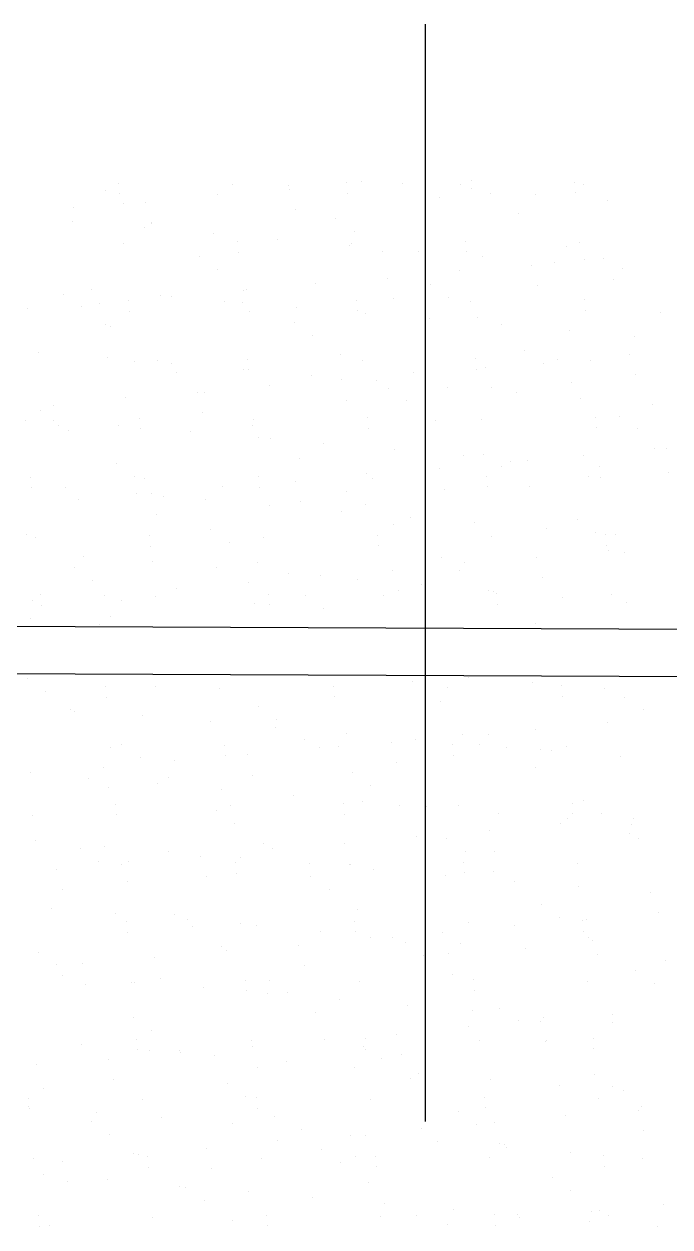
# Model space of a CAD drawing. Header units: millimetres. Extents: x 98 to 155, y -181 to 127.
# Drawn here: x 102.228 to 103.581, y 123.391 to 125.912 of the extents above; entities that cross this region are included whole.
import ezdxf
from ezdxf.enums import TextEntityAlignment as Align
from ezdxf.xclip import XClip

# ---------------------------------------------------------------- set-up
doc = ezdxf.new("R2010")
doc.units = ezdxf.units.MM
doc.header["$LTSCALE"] = 15
doc.header["$XCLIPFRAME"] = 2
for name, pattern in [('ACAD_ISO07W100', [3, 0, -3]), ('PHANTOM', [63.5, 31.75, -6.35, 6.35, -6.35, 6.35, -6.35]), ('PHANTOM2', [1.25, 0.625, -0.125, 0.125, -0.125, 0.125, -0.125])]:
    doc.linetypes.add(name, pattern=pattern)
doc.layers.get('0').update_dxf_attribs({"color": 250})
for name, color, linetype in [('A-EJES', 250, 'PHANTOM'), ('A-MURO BAJO', 250, 'Continuous'), ('DLP_VERDE', 250, 'Continuous')]:
    doc.layers.add(name, color=color, linetype=linetype)
doc.layers.add('A-MUROS', color=252, linetype='Continuous', lineweight=30)
doc.styles.add('R80', font='ARIALN.TTF', dxfattribs={"height": 2.03})

# ---------------------------------------------------------------- blocks, each defined once
blk = doc.blocks.new('A$C9f73720c')
at = {"layer": 'A-MURO BAJO', "ltscale": 0.5}
for p, q in [((38.0458, 125.7916, 0), (40.0797, 134.6873, 0)), ((40.1766, 134.6627, 0), (38.1545, 125.8181, 0))]:
    blk.add_line(p, q, dxfattribs=at)
at = {"layer": 'DLP_VERDE', "linetype": 'Continuous'}
for p, q in [((38.728, 133.9674), (38.728, 133.9674)), ((38.75, 133.9645), (38.75, 133.9645)), ((38.7251, 133.9465), (38.7251, 133.9465)), ((38.8319, 133.9355), (38.8319, 133.9355)), ((38.869, 133.9488), (38.869, 133.9488)), ((38.973, 133.9351), (38.973, 133.9351)), ((38.9781, 133.9361), (38.9781, 133.9361)), ((38.995, 133.9322), (38.995, 133.9322)), ((38.8065, 133.8898), (38.8065, 133.8898)), ((38.8509, 133.8917), (38.8509, 133.8917)), ((39.0078, 133.8961), (39.0078, 133.8961)), ((39.0597, 133.9008), (39.0597, 133.9008)), ((39.289, 133.8442), (39.289, 133.8442)), ((38.918, 133.8138), (38.918, 133.8138)), ((39.2546, 133.8126), (39.2546, 133.8126)), ((38.7912, 133.8066), (38.7912, 133.8066)), ((38.8836, 133.7823), (38.8836, 133.7823)), ((38.9347, 133.7983), (38.9347, 133.7983)), ((39.081, 133.799), (39.081, 133.799)), ((39.2293, 133.8061), (39.2293, 133.8061)), ((39.3727, 133.7978), (39.3727, 133.7978)), ((39.519, 133.7985), (39.519, 133.7985)), ((39.5717, 133.7938), (39.5717, 133.7938)), ((39.2008, 133.7634), (39.2008, 133.7634)), ((39.2462, 133.7597), (39.2462, 133.7597)), ((39.406, 133.7666), (39.406, 133.7666)), ((39.4504, 133.7686), (39.4504, 133.7686)), ((39.6591, 133.7777), (39.6591, 133.7777)), ((38.6948, 133.7316), (38.6948, 133.7316)), ((38.8299, 133.733), (38.8299, 133.733)), ((38.8332, 133.7416), (38.8332, 133.7416)), ((38.993, 133.7486), (38.993, 133.7486)), ((39.0374, 133.7505), (39.0374, 133.7505)), ((39.8529, 133.7418), (39.8529, 133.7418)), ((38.7988, 133.7179), (38.7988, 133.7179)), ((38.8209, 133.715), (38.8209, 133.715)), ((39.4819, 133.7115), (39.4819, 133.7115)), ((39.8185, 133.7103), (39.8185, 133.7103)), ((39.9752, 133.7074), (39.9752, 133.7074)), ((38.9399, 133.6994), (38.9399, 133.6994)), ((39.0439, 133.6857), (39.0439, 133.6857)), ((39.0659, 133.6828), (39.0659, 133.6828)), ((39.111, 133.6811), (39.111, 133.6811)), ((40.01, 133.6958), (40.01, 133.6958)), ((38.7458, 133.6624), (38.7458, 133.6624)), ((38.8941, 133.6695), (38.8941, 133.6695)), ((39.0375, 133.6612), (39.0375, 133.6612)), ((39.1838, 133.6619), (39.1838, 133.6619)), ((39.1849, 133.6671), (39.1849, 133.6671)), ((39.3321, 133.6689), (39.3321, 133.6689)), ((39.4475, 133.68), (39.4475, 133.68)), ((39.4756, 133.6607), (39.4756, 133.6607)), ((39.6219, 133.6614), (39.6219, 133.6614)), ((39.7647, 133.6611), (39.7647, 133.6611)), ((39.7701, 133.6684), (39.7701, 133.6684)), ((39.997, 133.6787), (39.997, 133.6787)), ((40.019, 133.6758), (40.019, 133.6758)), ((40.138, 133.6601), (40.138, 133.6601)), ((40.1488, 133.6766), (40.1488, 133.6766)), ((38.7401, 133.6507), (38.7401, 133.6507)), ((39.0766, 133.6496), (39.0766, 133.6496)), ((39.2889, 133.6534), (39.2889, 133.6534)), ((39.3109, 133.6505), (39.3109, 133.6505)), ((39.3938, 133.6307), (39.3938, 133.6307)), ((39.4299, 133.6348), (39.4299, 133.6348)), ((40.242, 133.6464), (40.242, 133.6464)), ((40.264, 133.6435), (40.264, 133.6435)), ((38.7057, 133.6192), (38.7057, 133.6192)), ((39.1795, 133.6074), (39.1795, 133.6074)), ((39.2239, 133.6094), (39.2239, 133.6094)), ((39.4327, 133.6185), (39.4327, 133.6185)), ((39.5339, 133.6212), (39.5339, 133.6212)), ((39.5559, 133.6182), (39.5559, 133.6182)), ((39.5925, 133.6255), (39.5925, 133.6255)), ((39.6369, 133.6274), (39.6369, 133.6274)), ((40.383, 133.6279), (40.383, 133.6279)), ((38.7665, 133.5894), (38.7665, 133.5894)), ((38.8109, 133.5913), (38.8109, 133.5913)), ((39.0197, 133.6005), (39.0197, 133.6005)), ((39.0229, 133.6003), (39.0229, 133.6003)), ((39.6749, 133.6026), (39.6749, 133.6026)), ((39.7789, 133.5889), (39.7789, 133.5889)), ((39.801, 133.586), (39.801, 133.586)), ((40.059, 133.5943), (40.059, 133.5943)), ((40.3955, 133.5932), (40.3955, 133.5932)), ((38.6519, 133.57), (38.6519, 133.57)), ((39.6749, 133.5788), (39.6749, 133.5788)), ((39.9317, 133.5696), (39.9317, 133.5696)), ((40.0246, 133.5628), (40.0246, 133.5628)), ((40.078, 133.5703), (40.078, 133.5703)), ((40.2263, 133.5773), (40.2263, 133.5773)), ((40.3564, 133.5616), (40.3564, 133.5616)), ((40.3698, 133.5691), (40.3698, 133.5691)), ((40.4008, 133.5635), (40.4008, 133.5635)), ((40.516, 133.5697), (40.516, 133.5697)), ((40.6095, 133.5726), (40.6095, 133.5726)), ((38.9969, 133.5324), (38.9969, 133.5324)), ((39.304, 133.5484), (39.304, 133.5484)), ((39.4349, 133.5318), (39.4349, 133.5318)), ((39.6405, 133.5473), (39.6405, 133.5473)), ((39.9434, 133.5435), (39.9434, 133.5435)), ((39.9878, 133.5455), (39.9878, 133.5455)), ((40.1965, 133.5546), (40.1965, 133.5546)), ((40.3418, 133.5439), (40.3418, 133.5439)), ((38.7024, 133.5247), (38.7024, 133.5247)), ((38.8486, 133.5253), (38.8486, 133.5253)), ((38.9331, 133.5181), (38.9331, 133.5181)), ((39.1404, 133.5241), (39.1404, 133.5241)), ((39.2696, 133.5169), (39.2696, 133.5169)), ((39.2867, 133.5248), (39.2867, 133.5248)), ((39.5784, 133.5236), (39.5784, 133.5236)), ((39.7247, 133.5243), (39.7247, 133.5243)), ((39.9709, 133.5136), (39.9709, 133.5136)), ((38.6247, 133.5007), (38.6247, 133.5007)), ((38.6467, 133.4978), (38.6467, 133.4978)), ((38.7657, 133.4822), (38.7657, 133.4822)), ((38.8987, 133.4865), (38.8987, 133.4865)), ((39.5868, 133.498), (39.5868, 133.498)), ((39.779, 133.4843), (39.779, 133.4843)), ((40.6229, 133.492), (40.6229, 133.492)), ((38.8697, 133.4685), (38.8697, 133.4685)), ((38.8917, 133.4656), (38.8917, 133.4656)), ((39.2062, 133.4593), (39.2062, 133.4593)), ((39.2158, 133.4676), (39.2158, 133.4676)), ((39.366, 133.4663), (39.366, 133.4663)), ((39.4104, 133.4682), (39.4104, 133.4682)), ((39.6192, 133.4773), (39.6192, 133.4773)), ((40.252, 133.4616), (40.252, 133.4616)), ((40.5885, 133.4605), (40.5885, 133.4605)), ((38.7932, 133.4413), (38.7932, 133.4413)), ((38.8449, 133.4373), (38.8449, 133.4373)), ((38.953, 133.4482), (38.953, 133.4482)), ((38.9974, 133.4502), (38.9974, 133.4502)), ((39.0107, 133.4499), (39.0107, 133.4499)), ((39.1147, 133.4362), (39.1147, 133.4362)), ((39.1368, 133.4333), (39.1368, 133.4333)), ((39.9638, 133.4429), (39.9638, 133.4429)), ((40.0346, 133.4325), (40.0346, 133.4325)), ((40.0678, 133.4292), (40.0678, 133.4292)), ((40.1808, 133.4332), (40.1808, 133.4332)), ((40.2176, 133.4301), (40.2176, 133.4301)), ((40.3291, 133.4402), (40.3291, 133.4402)), ((40.4726, 133.432), (40.4726, 133.432)), ((40.6189, 133.4326), (40.6189, 133.4326)), ((40.7672, 133.4397), (40.7672, 133.4397)), ((40.796, 133.4315), (40.796, 133.4315)), ((39.2557, 133.4176), (39.2557, 133.4176)), ((39.3598, 133.404), (39.3598, 133.404)), ((39.497, 133.4157), (39.497, 133.4157)), ((40.0899, 133.4263), (40.0899, 133.4263)), ((40.1743, 133.4043), (40.1743, 133.4043)), ((40.2089, 133.4107), (40.2089, 133.4107)), ((40.383, 133.4134), (40.383, 133.4134)), ((40.5348, 133.4112), (40.5348, 133.4112)), ((40.5429, 133.4204), (40.5429, 133.4204)), ((40.5873, 133.4223), (40.5873, 133.4223)), ((38.6617, 133.3958), (38.6617, 133.3958)), ((38.8052, 133.3876), (38.8052, 133.3876)), ((38.9515, 133.3882), (38.9515, 133.3882)), ((39.0998, 133.3953), (39.0998, 133.3953)), ((39.126, 133.3854), (39.126, 133.3854)), ((39.2432, 133.387), (39.2432, 133.387)), ((39.3818, 133.401), (39.3818, 133.401)), ((39.3895, 133.3877), (39.3895, 133.3877)), ((39.4626, 133.3842), (39.4626, 133.3842)), ((39.5008, 133.3854), (39.5008, 133.3854)), ((39.5378, 133.3947), (39.5378, 133.3947)), ((39.6813, 133.3865), (39.6813, 133.3865)), ((39.97, 133.3954), (39.97, 133.3954)), ((40.1299, 133.4024), (40.1299, 133.4024)), ((40.1638, 133.3809), (40.1638, 133.3809)), ((40.3129, 133.397), (40.3129, 133.397)), ((40.3349, 133.3941), (40.3349, 133.3941)), ((38.7551, 133.355), (38.7551, 133.355)), ((39.0916, 133.3538), (39.0916, 133.3538)), ((39.6048, 133.3717), (39.6048, 133.3717)), ((39.6268, 133.3688), (39.6268, 133.3688)), ((40.4539, 133.3784), (40.4539, 133.3784)), ((40.5579, 133.3647), (40.5579, 133.3647)), ((40.5799, 133.3618), (40.5799, 133.3618)), ((40.8159, 133.3593), (40.8159, 133.3593)), ((39.4088, 133.3349), (39.4088, 133.3349)), ((39.7458, 133.3531), (39.7458, 133.3531)), ((40.445, 133.329), (40.445, 133.329)), ((40.6989, 133.3461), (40.6989, 133.3461)), ((40.8029, 133.3324), (40.8029, 133.3324)), ((40.825, 133.3295), (40.825, 133.3295)), ((38.7207, 133.3235), (38.7207, 133.3235)), ((39.0379, 133.3046), (39.0379, 133.3046)), ((39.1395, 133.3071), (39.1395, 133.3071)), ((39.1839, 133.309), (39.1839, 133.309)), ((39.3927, 133.3181), (39.3927, 133.3181)), ((39.5525, 133.3251), (39.5525, 133.3251)), ((39.5969, 133.327), (39.5969, 133.327)), ((39.9939, 133.3036), (39.9939, 133.3036)), ((40.432, 133.3031), (40.432, 133.3031)), ((40.7815, 133.3278), (40.7815, 133.3278)), ((38.7265, 133.289), (38.7265, 133.289)), ((38.771, 133.291), (38.771, 133.291)), ((38.9797, 133.3001), (38.9797, 133.3001)), ((39.6899, 133.283), (39.6899, 133.283)), ((40.0741, 133.2986), (40.0741, 133.2986)), ((40.1374, 133.2954), (40.1374, 133.2954)), ((40.2837, 133.2961), (40.2837, 133.2961)), ((40.4106, 133.2974), (40.4106, 133.2974)), ((40.5754, 133.2949), (40.5754, 133.2949)), ((40.7217, 133.2955), (40.7217, 133.2955)), ((40.7278, 133.2785), (40.7278, 133.2785)), ((40.7294, 133.2792), (40.7294, 133.2792)), ((40.7738, 133.2812), (40.7738, 133.2812)), ((38.5915, 133.265), (38.5915, 133.265)), ((38.667, 133.2742), (38.667, 133.2742)), ((38.7646, 133.2587), (38.7646, 133.2587)), ((39.2026, 133.2582), (39.2026, 133.2582)), ((39.319, 133.2527), (39.319, 133.2527)), ((39.6406, 133.2576), (39.6406, 133.2576)), ((40.0396, 133.2671), (40.0396, 133.2671)), ((40.1565, 133.2542), (40.1565, 133.2542)), ((40.3164, 133.2612), (40.3164, 133.2612)), ((40.3608, 133.2631), (40.3608, 133.2631)), ((40.5695, 133.2722), (40.5695, 133.2722)), ((38.6163, 133.2517), (38.6163, 133.2517)), ((38.6955, 133.2513), (38.6955, 133.2513)), ((38.7176, 133.2484), (38.7176, 133.2484)), ((38.8366, 133.2327), (38.8366, 133.2327)), ((38.908, 133.2505), (38.908, 133.2505)), ((39.0543, 133.2511), (39.0543, 133.2511)), ((39.3461, 133.2499), (39.3461, 133.2499)), ((39.4923, 133.2506), (39.4923, 133.2506)), ((39.6555, 133.2515), (39.6555, 133.2515)), ((39.9034, 133.2432), (39.9034, 133.2432)), ((39.9478, 133.2451), (39.9478, 133.2451)), ((40.3568, 133.2482), (40.3568, 133.2482)), ((38.9406, 133.219), (38.9406, 133.219)), ((38.9481, 133.2223), (38.9481, 133.2223)), ((38.9626, 133.2161), (38.9626, 133.2161)), ((39.2846, 133.2211), (39.2846, 133.2211)), ((39.6018, 133.2022), (39.6018, 133.2022)), ((39.8937, 133.212), (39.8937, 133.212)), ((39.9157, 133.2091), (39.9157, 133.2091)), ((39.9859, 133.2178), (39.9859, 133.2178)), ((38.5772, 133.1919), (38.5772, 133.1919)), ((38.9137, 133.1908), (38.9137, 133.1908)), ((39.0816, 133.2004), (39.0816, 133.2004)), ((39.1856, 133.1868), (39.1856, 133.1868)), ((39.2076, 133.1839), (39.2076, 133.1839)), ((39.5792, 133.1769), (39.5792, 133.1769)), ((40.0347, 133.1935), (40.0347, 133.1935)), ((40.1387, 133.1798), (40.1387, 133.1798)), ((40.638, 133.1963), (40.638, 133.1963)), ((39.1662, 133.1589), (39.1662, 133.1589)), ((39.2309, 133.1719), (39.2309, 133.1719)), ((39.326, 133.1659), (39.326, 133.1659)), ((39.3266, 133.1682), (39.3266, 133.1682)), ((39.3704, 133.1678), (39.3704, 133.1678)), ((39.4306, 133.1545), (39.4306, 133.1545)), ((39.9485, 133.1595), (39.9485, 133.1595)), ((40.0968, 133.1665), (40.0968, 133.1665)), ((40.1608, 133.1769), (40.1608, 133.1769)), ((40.2402, 133.1583), (40.2402, 133.1583)), ((40.267, 133.1659), (40.267, 133.1659)), ((40.2797, 133.1612), (40.2797, 133.1612)), ((40.3865, 133.159), (40.3865, 133.159)), ((40.5348, 133.166), (40.5348, 133.166)), ((40.6035, 133.1647), (40.6035, 133.1647)), ((40.6783, 133.1578), (40.6783, 133.1578)), ((38.5445, 133.1318), (38.5445, 133.1318)), ((38.7532, 133.1409), (38.7532, 133.1409)), ((38.8599, 133.1415), (38.8599, 133.1415)), ((38.913, 133.1479), (38.913, 133.1479)), ((38.9575, 133.1498), (38.9575, 133.1498)), ((39.4527, 133.1516), (39.4527, 133.1516)), ((39.5716, 133.1359), (39.5716, 133.1359)), ((39.8961, 133.1355), (39.8961, 133.1355)), ((40.2326, 133.1344), (40.2326, 133.1344)), ((40.3837, 133.1475), (40.3837, 133.1475)), ((40.4058, 133.1446), (40.4058, 133.1446)), ((40.5248, 133.1289), (40.5248, 133.1289)), ((40.756, 133.1311), (40.756, 133.1311)), ((38.5728, 133.1139), (38.5728, 133.1139)), ((38.7191, 133.1146), (38.7191, 133.1146)), ((38.8674, 133.1216), (38.8674, 133.1216)), ((39.0109, 133.1134), (39.0109, 133.1134)), ((39.1571, 133.114), (39.1571, 133.114)), ((39.3054, 133.1211), (39.3054, 133.1211)), ((39.4489, 133.1128), (39.4489, 133.1128)), ((39.512, 133.12), (39.512, 133.12)), ((39.5952, 133.1135), (39.5952, 133.1135)), ((39.6756, 133.1222), (39.6756, 133.1222)), ((39.6977, 133.1193), (39.6977, 133.1193)), ((39.8617, 133.104), (39.8617, 133.104)), ((40.0899, 133.102), (40.0899, 133.102)), ((40.1343, 133.1039), (40.1343, 133.1039)), ((40.343, 133.113), (40.343, 133.113)), ((40.5029, 133.12), (40.5029, 133.12)), ((40.5473, 133.122), (40.5473, 133.122)), ((40.5498, 133.1155), (40.5498, 133.1155)), ((40.6288, 133.1152), (40.6288, 133.1152)), ((40.6508, 133.1123), (40.6508, 133.1123)), ((39.1411, 133.0896), (39.1411, 133.0896)), ((39.4776, 133.0884), (39.4776, 133.0884)), ((39.93, 133.095), (39.93, 133.095)), ((40.1789, 133.0851), (40.1789, 133.0851)), ((40.7698, 133.0967), (40.7698, 133.0967)), ((38.7701, 133.0592), (38.7701, 133.0592)), ((39.1067, 133.0581), (39.1067, 133.0581)), ((38.5214, 133.0341), (38.5214, 133.0341)), ((38.5434, 133.0312), (38.5434, 133.0312)), ((38.7357, 133.0277), (38.7357, 133.0277)), ((39.4238, 133.0392), (39.4238, 133.0392)), ((39.5569, 133.0266), (39.5569, 133.0266)), ((40.1996, 133.0294), (40.1996, 133.0294)), ((40.46, 133.0332), (40.46, 133.0332)), ((40.6376, 133.0289), (40.6376, 133.0289)), ((38.6624, 133.0155), (38.6624, 133.0155)), ((38.7664, 133.0018), (38.7664, 133.0018)), ((39.0529, 133.0088), (39.0529, 133.0088)), ((39.0995, 133.0067), (39.0995, 133.0067)), ((39.144, 133.0086), (39.144, 133.0086)), ((39.3527, 133.0177), (39.3527, 133.0177)), ((39.5125, 133.0247), (39.5125, 133.0247)), ((39.905, 133.0217), (39.905, 133.0217)), ((40.0513, 133.0224), (40.0513, 133.0224)), ((40.0891, 133.0028), (40.0891, 133.0028)), ((40.3431, 133.0212), (40.3431, 133.0212)), ((40.4256, 133.0017), (40.4256, 133.0017)), ((40.4894, 133.0219), (40.4894, 133.0219)), ((38.5267, 132.9817), (38.5267, 132.9817)), ((38.5322, 132.985), (38.5322, 132.985)), ((38.6757, 132.9768), (38.6757, 132.9768)), ((38.682, 132.9785), (38.682, 132.9785)), ((38.6866, 132.9886), (38.6866, 132.9886)), ((38.731, 132.9906), (38.731, 132.9906)), ((38.7884, 132.9989), (38.7884, 132.9989)), ((38.8219, 132.9775), (38.8219, 132.9775)), ((38.9074, 132.9832), (38.9074, 132.9832)), ((38.9397, 132.9997), (38.9397, 132.9997)), ((38.9702, 132.9845), (38.9702, 132.9845)), ((39.1137, 132.9763), (39.1137, 132.9763)), ((39.26, 132.9769), (39.26, 132.9769)), ((39.4083, 132.984), (39.4083, 132.984)), ((39.5517, 132.9757), (39.5517, 132.9757)), ((39.8606, 132.9763), (39.8606, 132.9763)), ((40.6894, 132.9788), (40.6894, 132.9788)), ((40.7338, 132.9808), (40.7338, 132.9808)), ((40.7428, 132.9828), (40.7428, 132.9828)), ((39.0114, 132.9696), (39.0114, 132.9696)), ((39.0335, 132.9667), (39.0335, 132.9667)), ((39.1525, 132.951), (39.1525, 132.951)), ((39.334, 132.9569), (39.334, 132.9569)), ((39.6706, 132.9557), (39.6706, 132.9557)), ((39.9646, 132.9626), (39.9646, 132.9626)), ((39.9866, 132.9597), (39.9866, 132.9597)), ((40.0547, 132.9713), (40.0547, 132.9713)), ((40.1165, 132.9538), (40.1165, 132.9538)), ((40.2764, 132.9608), (40.2764, 132.9608)), ((40.3208, 132.9628), (40.3208, 132.9628)), ((40.3718, 132.9524), (40.3718, 132.9524)), ((40.5295, 132.9719), (40.5295, 132.9719)), ((38.9631, 132.9265), (38.9631, 132.9265)), ((39.2565, 132.9373), (39.2565, 132.9373)), ((39.2785, 132.9344), (39.2785, 132.9344)), ((39.2996, 132.9254), (39.2996, 132.9254)), ((39.8634, 132.9428), (39.8634, 132.9428)), ((39.9078, 132.9447), (39.9078, 132.9447)), ((40.1056, 132.944), (40.1056, 132.944)), ((40.2096, 132.9303), (40.2096, 132.9303)), ((40.2316, 132.9274), (40.2316, 132.9274)), ((39.3975, 132.9187), (39.3975, 132.9187)), ((39.5015, 132.905), (39.5015, 132.905)), ((39.5235, 132.9021), (39.5235, 132.9021)), ((39.6168, 132.9065), (39.6168, 132.9065)), ((40.0009, 132.922), (40.0009, 132.922)), ((40.3506, 132.9117), (40.3506, 132.9117)), ((40.653, 132.9005), (40.653, 132.9005)), ((38.5922, 132.8962), (38.5922, 132.8962)), ((38.9287, 132.895), (38.9287, 132.895)), ((39.2459, 132.8761), (39.2459, 132.8761)), ((39.5392, 132.8766), (39.5392, 132.8766)), ((39.6425, 132.8865), (39.6425, 132.8865)), ((39.8644, 132.8928), (39.8644, 132.8928)), ((40.0079, 132.8846), (40.0079, 132.8846)), ((40.1542, 132.8853), (40.1542, 132.8853)), ((40.3024, 132.8923), (40.3024, 132.8923)), ((40.4459, 132.8841), (40.4459, 132.8841)), ((40.4546, 132.898), (40.4546, 132.898)), ((40.4766, 132.8951), (40.4766, 132.8951)), ((40.5922, 132.8848), (40.5922, 132.8848)), ((40.5956, 132.8795), (40.5956, 132.8795)), ((38.5578, 132.8646), (38.5578, 132.8646)), ((38.9175, 132.8494), (38.9175, 132.8494)), ((39.1262, 132.8585), (39.1262, 132.8585)), ((39.286, 132.8655), (39.286, 132.8655)), ((39.3305, 132.8674), (39.3305, 132.8674)), ((40.2821, 132.8701), (40.2821, 132.8701)), ((40.6186, 132.869), (40.6186, 132.869)), ((40.6996, 132.8658), (40.6996, 132.8658)), ((40.7217, 132.8629), (40.7217, 132.8629)), ((38.4868, 132.8409), (38.4868, 132.8409)), ((38.5045, 132.8314), (38.5045, 132.8314)), ((38.635, 132.8479), (38.635, 132.8479)), ((38.7132, 132.8405), (38.7132, 132.8405)), ((38.7785, 132.8397), (38.7785, 132.8397)), ((38.8731, 132.8475), (38.8731, 132.8475)), ((38.875, 132.8458), (38.875, 132.8458)), ((38.9248, 132.8403), (38.9248, 132.8403)), ((39.0731, 132.8474), (39.0731, 132.8474)), ((39.2165, 132.8391), (39.2165, 132.8391)), ((39.3628, 132.8398), (39.3628, 132.8398)), ((39.5111, 132.8469), (39.5111, 132.8469)), ((39.527, 132.8242), (39.527, 132.8242)), ((39.6546, 132.8386), (39.6546, 132.8386)), ((39.9111, 132.8398), (39.9111, 132.8398)), ((40.2476, 132.8386), (40.2476, 132.8386)), ((40.716, 132.8307), (40.716, 132.8307)), ((38.504, 132.8154), (38.504, 132.8154)), ((39.8767, 132.8082), (39.8767, 132.8082)), ((40.0499, 132.8016), (40.0499, 132.8016)), ((40.0943, 132.8036), (40.0943, 132.8036)), ((40.303, 132.8127), (40.303, 132.8127)), ((40.4629, 132.8196), (40.4629, 132.8196)), ((40.5073, 132.8216), (40.5073, 132.8216)), ((40.5648, 132.8197), (40.5648, 132.8197)), ((38.4882, 132.7983), (38.4882, 132.7983)), ((38.5922, 132.7846), (38.5922, 132.7846)), ((38.6143, 132.7817), (38.6143, 132.7817)), ((39.1561, 132.7938), (39.1561, 132.7938)), ((39.4926, 132.7927), (39.4926, 132.7927)), ((39.8901, 132.7946), (39.8901, 132.7946)), ((40.1939, 132.7894), (40.1939, 132.7894)), ((38.7333, 132.766), (38.7333, 132.766)), ((38.7852, 132.7635), (38.7852, 132.7635)), ((38.8373, 132.7524), (38.8373, 132.7524)), ((38.8593, 132.7495), (38.8593, 132.7495)), ((39.1217, 132.7623), (39.1217, 132.7623)), ((39.819, 132.7487), (39.819, 132.7487)), ((39.823, 132.759), (39.823, 132.759)), ((39.9672, 132.7557), (39.9672, 132.7557)), ((40.4053, 132.7552), (40.4053, 132.7552)), ((38.7508, 132.7319), (38.7508, 132.7319)), ((38.9783, 132.7338), (38.9783, 132.7338)), ((39.4389, 132.7434), (39.4389, 132.7434)), ((39.4725, 132.7243), (39.4725, 132.7243)), ((39.517, 132.7263), (39.517, 132.7263)), ((39.7904, 132.7454), (39.7904, 132.7454)), ((39.8124, 132.7425), (39.8124, 132.7425)), ((39.9314, 132.7268), (39.9314, 132.7268)), ((40.1107, 132.7475), (40.1107, 132.7475)), ((40.257, 132.7482), (40.257, 132.7482)), ((40.475, 132.7374), (40.475, 132.7374)), ((40.5487, 132.747), (40.5487, 132.747)), ((40.695, 132.7476), (40.695, 132.7476)), ((38.4433, 132.7031), (38.4433, 132.7031)), ((38.5896, 132.7038), (38.5896, 132.7038)), ((38.7379, 132.7108), (38.7379, 132.7108)), ((38.8813, 132.7026), (38.8813, 132.7026)), ((38.8997, 132.6993), (38.8997, 132.6993)), ((39.0276, 132.7032), (39.0276, 132.7032)), ((39.0596, 132.7063), (39.0596, 132.7063)), ((39.0679, 132.7131), (39.0679, 132.7131)), ((39.0823, 132.7201), (39.0823, 132.7201)), ((39.104, 132.7082), (39.104, 132.7082)), ((39.1043, 132.7172), (39.1043, 132.7172)), ((39.1759, 132.7103), (39.1759, 132.7103)), ((39.2233, 132.7015), (39.2233, 132.7015)), ((39.3127, 132.7174), (39.3127, 132.7174)), ((39.3194, 132.702), (39.3194, 132.702)), ((39.4657, 132.7027), (39.4657, 132.7027)), ((39.6139, 132.7097), (39.6139, 132.7097)), ((40.0354, 132.7131), (40.0354, 132.7131)), ((40.0575, 132.7102), (40.0575, 132.7102)), ((40.1041, 132.7071), (40.1041, 132.7071)), ((40.4406, 132.7059), (40.4406, 132.7059)), ((38.4867, 132.6813), (38.4867, 132.6813)), ((38.6466, 132.6883), (38.6466, 132.6883)), ((38.691, 132.6902), (38.691, 132.6902)), ((38.697, 132.6827), (38.697, 132.6827)), ((39.3273, 132.6878), (39.3273, 132.6878)), ((39.3494, 132.6849), (39.3494, 132.6849)), ((39.7332, 132.6767), (39.7332, 132.6767)), ((40.0697, 132.6755), (40.0697, 132.6755)), ((40.1764, 132.6945), (40.1764, 132.6945)), ((40.2804, 132.6808), (40.2804, 132.6808)), ((40.3025, 132.6779), (40.3025, 132.6779)), ((40.6494, 132.6785), (40.6494, 132.6785)), ((39.3491, 132.6611), (39.3491, 132.6611)), ((39.4683, 132.6693), (39.4683, 132.6693)), ((39.5724, 132.6556), (39.5724, 132.6556)), ((39.5944, 132.6527), (39.5944, 132.6527)), ((40.0766, 132.6535), (40.0766, 132.6535)), ((40.2364, 132.6604), (40.2364, 132.6604)), ((40.2808, 132.6624), (40.2808, 132.6624)), ((40.3869, 132.6567), (40.3869, 132.6567)), ((40.4215, 132.6623), (40.4215, 132.6623)), ((40.4895, 132.6715), (40.4895, 132.6715)), ((40.5255, 132.6486), (40.5255, 132.6486)), ((38.9781, 132.6308), (38.9781, 132.6308)), ((39.3147, 132.6296), (39.3147, 132.6296)), ((39.8234, 132.6424), (39.8234, 132.6424)), ((39.8678, 132.6443), (39.8678, 132.6443)), ((40.0159, 132.6263), (40.0159, 132.6263)), ((40.5475, 132.6457), (40.5475, 132.6457)), ((40.6665, 132.63), (40.6665, 132.63)), ((38.9437, 132.5992), (38.9437, 132.5992)), ((39.7755, 132.6109), (39.7755, 132.6109)), ((39.9218, 132.6116), (39.9218, 132.6116)), ((40.0701, 132.6186), (40.0701, 132.6186)), ((40.2136, 132.6104), (40.2136, 132.6104)), ((40.3598, 132.6111), (40.3598, 132.6111)), ((40.5081, 132.6181), (40.5081, 132.6181)), ((40.6516, 132.6099), (40.6516, 132.6099)), ((40.668, 132.6047), (40.668, 132.6047)), ((39.2609, 132.5804), (39.2609, 132.5804)), ((39.2787, 132.5732), (39.2787, 132.5732)), ((39.4992, 132.5762), (39.4992, 132.5762)), ((40.2971, 132.5744), (40.2971, 132.5744)), ((40.6336, 132.5732), (40.6336, 132.5732)), ((38.9842, 132.5655), (38.9842, 132.5655)), ((39.0862, 132.5581), (39.0862, 132.5581)), ((39.1305, 132.5661), (39.1305, 132.5661)), ((39.2461, 132.5651), (39.2461, 132.5651)), ((39.2905, 132.5671), (39.2905, 132.5671)), ((39.4222, 132.5649), (39.4222, 132.5649)), ((39.5685, 132.5656), (39.5685, 132.5656)), ((39.542, 132.5284), (39.542, 132.5284)), ((39.9261, 132.544), (39.9261, 132.544)), ((40.2627, 132.5428), (40.2627, 132.5428)), ((40.5798, 132.524), (40.5798, 132.524)), ((39.5076, 132.4969), (39.5076, 132.4969)), ((39.7573, 132.5096), (39.7573, 132.5096)), ((39.8917, 132.5125), (39.8917, 132.5125)), ((40.0099, 132.5012), (40.0099, 132.5012)), ((40.0543, 132.5032), (40.0543, 132.5032)), ((40.2631, 132.5123), (40.2631, 132.5123)), ((40.4229, 132.5193), (40.4229, 132.5193)), ((40.4673, 132.5212), (40.4673, 132.5212)), ((39.7349, 132.4821), (39.7349, 132.4821)), ((39.8501, 132.4943), (39.8501, 132.4943)), ((39.8613, 132.4959), (39.8613, 132.4959)), ((39.8784, 132.4738), (39.8784, 132.4738)), ((39.8833, 132.493), (39.8833, 132.493)), ((40.0023, 132.4773), (40.0023, 132.4773)), ((40.0246, 132.4745), (40.0246, 132.4745)), ((40.1729, 132.4815), (40.1729, 132.4815)), ((40.2089, 132.4936), (40.2089, 132.4936)), ((40.3164, 132.4733), (40.3164, 132.4733)), ((40.4627, 132.474), (40.4627, 132.474)), ((40.611, 132.481), (40.611, 132.481)), ((39.838, 132.4632), (39.838, 132.4632)), ((40.1063, 132.4636), (40.1063, 132.4636)), ((40.1283, 132.4607), (40.1283, 132.4607)), ((40.2473, 132.4451), (40.2473, 132.4451)), ((40.3513, 132.4314), (40.3513, 132.4314)), ((40.3734, 132.4285), (40.3734, 132.4285)), ((40.4901, 132.4417), (40.4901, 132.4417)), ((40.1191, 132.4113), (40.1191, 132.4113)), ((40.4556, 132.4101), (40.4556, 132.4101)), ((40.4923, 132.4128), (40.4923, 132.4128)), ((40.5963, 132.3991), (40.5963, 132.3991)), ((40.6184, 132.3962), (40.6184, 132.3962)), ((40.0847, 132.3798), (40.0847, 132.3798)), ((40.4496, 132.3711), (40.4496, 132.3711)), ((40.6094, 132.3781), (40.6094, 132.3781)), ((40.0366, 132.3531), (40.0366, 132.3531)), ((40.1964, 132.3601), (40.1964, 132.3601)), ((40.2408, 132.362), (40.2408, 132.362)), ((40.4019, 132.3609), (40.4019, 132.3609)), ((39.9812, 132.3367), (39.9812, 132.3367)), ((40.031, 132.3305), (40.031, 132.3305)), ((40.1275, 132.3374), (40.1275, 132.3374)), ((40.2758, 132.3444), (40.2758, 132.3444)), ((40.4192, 132.3362), (40.4192, 132.3362)), ((40.5655, 132.3369), (40.5655, 132.3369)), ((40.3121, 132.2786), (40.3121, 132.2786))]:
    blk.add_line(p, q, dxfattribs=at)
at = {"style": 'R80'}
for height, rotation, p in [(0.09, 0.009, (39.554, 141.0046, 0)), (0.09, 0.009, (45.7984, 139.3226, 0)), (0.09, 0.009, (50.4634, 135.3578, 0)), (0.09, 0.009, (41.9784, 129.0436, 0)), (0.09, 0.009, (37.8409, 128.6089, 0)), (0.09, 0.009, (35.483, 116.3582, 0)), (0.09, 0.009, (63.0395, 116.3253, 0)), (0.09, 0.009, (38.5607, 113.6321, 0)), (0.09, 0.009, (45.1292, 84.3757, 0)), (0.09, 0.009, (43.9111, 83.9335, 0)), (0.09, 0.009, (43.1485, 83.401, 0)), (0.09, 0.009, (28.0067, 80.1071, 0)), (0.09, 0.009, (44.3753, 79.9046, 0)), (0.09, 0.009, (55.151, 79.2173, 0)), (0.09, 0.009, (38.2608, 76.0049)), (0.09, 0.009, (39.0036, 75.5558)), (0.09, 0.009, (27.5137, 75.2133, 0)), (0.09, 0.009, (27.5137, 75.2133, 0)), (0.09, 0.009, (39.8519, 75.1543)), (0.09, 0.009, (25.3599, 70.2709, 0)), (0.09, 0.009, (32.1646, 69.192, 0)), (0.09, 0.009, (32.1646, 69.192, 0)), (0.09, 0.009, (26.9947, 68.6392, 0)), (0.09, 0.009, (59.8504, 67.3859, 0)), (0.09, 0.009, (24.839, 65.5107, 0)), (0.09, 0.009, (24.839, 65.5107, 0)), (0.09, 0.009, (33.5008, 60.261, 0)), (0.09, 0.009, (33.5008, 60.261, 0)), (0.09, 347.3908, (17.1069, 59.2726, 0)), (0.09, 0.009, (26.4708, 59.2035, 0)), (0.09, 0.009, (26.4708, 59.2035, 0)), (0.09, 0.009, (23.1216, 58.7685, 0)), (0.09, 0.009, (23.1216, 58.7685, 0)), (0.09, 0.009, (27.6632, 55.3959, 0)), (0.09, 0.009, (27.6632, 55.3959, 0)), (0.09, 0.009, (22.2239, 54.9818, 0)), (0.09, 0.009, (22.2239, 54.9818, 0)), (0.09, 0.009, (65.7174, 53.5803, 0)), (0.09, 0.009, (38.377, 51.7166, 0)), (0.09, 0.009, (38.377, 51.7166, 0)), (0.09, 0.009, (21.0294, 51.3767, 0)), (0.09, 0.009, (21.0294, 51.3767, 0)), (0.09, 0.009, (29.4091, 50.8876, 0)), (0.09, 0.009, (29.4091, 50.8876, 0)), (0.09, 0.009, (22.5184, 48.0808, 0)), (0.09, 0.009, (22.5184, 48.0808, 0)), (0.09, 0.009, (32.8305, 47.9478, 0)), (0.09, 0.009, (38.6414, 47.9238, 0)), (0.09, 1.5576, (45.5013, 47.0033, 0)), (0.09, 1.5576, (45.5013, 47.0033, 0)), (0.09, 1.5576, (42.9613, 45.8781, 0)), (0.09, 0.009, (31.2252, 43.4352, 0)), (0.09, 0.009, (31.2252, 43.4352, 0)), (0.09, 0.009, (24.8291, 43.3056, 0)), (0.09, 0.009, (24.8291, 43.3056, 0)), (0.09, 0.009, (28.8684, 42.6092, 0)), (0.09, 0.009, (28.8684, 42.6092, 0)), (0.09, 0.009, (46.0815, 42.4048, 0)), (0.09, 0.009, (19.0307, 42.0559, 0)), (0.09, 0.009, (19.0307, 42.0559, 0)), (0.09, 0.009, (70.9067, 41.0329, 0)), (0.09, 0.009, (22.7765, 38.7407, 0)), (0.09, 0.009, (22.7765, 38.7407, 0)), (0.09, 0.009, (17.8952, 37.4624, 0)), (0.09, 0.009, (17.8952, 37.4624, 0)), (0.09, 0.009, (25.8226, 33.2142, 0)), (0.09, 0.009, (21.5027, 31.2754, 0)), (0.1403, 0.009, (43.0178, 29.8778, 0)), (0.09, 0.009, (24.3978, 29.2659, 0)), (0.09, 0.009, (49.7565, 29.0287, 0)), (0.09, 0.009, (16.51, 28.4123, 0)), (0.09, 0.009, (16.51, 28.4123, 0)), (0.09, 0.009, (40.7946, 24.893, 0)), (0.09, 0.009, (18.1268, 23.6374, 0)), (0.09, 0.009, (20.346, 20.3291, 0)), (0.09, 0.009, (38.3365, 19.4632, 0)), (0.09, 0.009, (18.2869, 15.9828, 0)), (0.09, 0.009, (36.6694, 12.5977, 0)), (0.09, 337.7998, (24.7536, 11.2334, 0)), (0.09, 0.009, (33.5928, 10.3508, 0)), (0.09, 337.7998, (21.6109, 10.1247, 0)), (0.09, 337.7998, (16.5605, 9.5998, 0)), (0.09, 337.7998, (29.9414, 8.9534, 0)), (0.09, 337.7998, (31.6402, 7.9561, 0)), (0.09, 337.7998, (26.736, 7.7966, 0)), (0.09, 337.7998, (32.0288, 7.0232, 0)), (0.09, 0.009, (23.3239, 5.5763, 0)), (0.09, 0.009, (16.5347, 5.5678, 0)), (0.09, 0.009, (34.4718, 3.6379, 0))]:
    blk.add_attdef('N.P.T.+0.00', text='', height=height, rotation=rotation, dxfattribs=at).set_placement(p, align=Align.MIDDLE_CENTER)
for p in [(49.9263, 138.2431, 0), (56.6904, 136.252, 0), (60.5336, 135.5237, 0), (42.6322, 135.1839), (58.3591, 133.6514, 0), (46.2516, 126.9171), (67.6439, 125.1529), (62.2762, 107.4327), (41.3341, 103.0918, 0), (58.4477, 100.4887, -0.2526), (35.1548, 97.8545, 0), (58.3053, 94.9071, 0), (31.2618, 93.9445, 0), (38.1161, 91.318), (54.6279, 88.218, 0), (17.9393, 86.8861, 0), (34.7444, 85.6148, 0), (54.6869, 83.8861, 0), (35.5048, 81.4636, 0), (34.6534, 76.9929, 0), (59.6668, 73.2509), (40.4113, 65.8421, 0), (43.5611, 65.2125, 0), (64.4681, 61.3857), (43.9111, 51.4927, 0), (32.9744, 51.0828, 0), (48.0327, 50.0735, 0), (69.3242, 50.0814, 0), (52.9599, 39.4701, 0), (74.4159, 35.7467, 0)]:
    blk.add_attdef('N.P.T.+0.00', text='', height=0.2109, dxfattribs=at).set_placement(p, align=Align.MIDDLE_CENTER)
blk = doc.blocks.new('Ejes_Torre C 1var')
at = {"layer": 'A-EJES', "linetype": 'PHANTOM2', "ltscale": 0.5}
blk.add_lwpolyline([(1.425, 16.65), (1.425, 14.35)], dxfattribs=at)

msp = doc.modelspace()

# ---------------------------------------------------------------- block references
at = {"linetype": 'ACAD_ISO07W100', "ltscale": 5}
ref = msp.add_blockref('A$C9f73720c', (241.452, 114.8591), dxfattribs=dict(at, rotation=102.6156181418625))
XClip(ref).set_block_clipping_path([(22.1542253106, 140.4101169162), (10.3600901397, 87.7136669306), (29.6608346476, 83.3939150368), (41.4549698184, 136.0903650224)])

# ---------------------------------------------------------------- next in the draw order: block references
at = {"layer": 'A-MUROS'}
msp.add_blockref('Ejes_Torre C 1var', (101.6432, 109.2616), dxfattribs=at)

doc.saveas('drawing.dxf')
